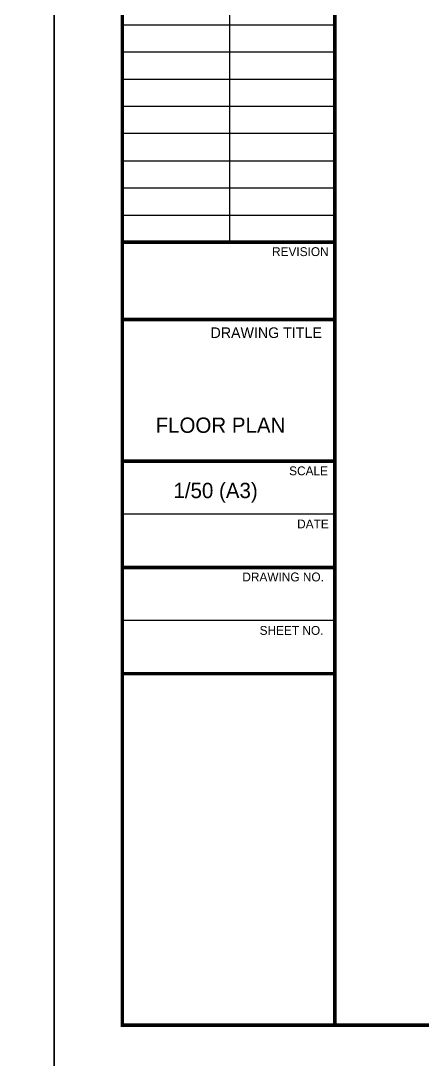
# Model space of a CAD drawing. Header units: millimetres. Extents: x -41292 to 298682, y -22072 to 33155.
# Drawn here: x 21046 to 23994, y 397 to 8011 of the extents above; entities that cross this region are included whole.
import ezdxf

# ---------------------------------------------------------------- set-up
doc = ezdxf.new("R2010")
doc.units = ezdxf.units.MM
doc.layers.add('기타', color=1, linetype='Continuous')
doc.styles.add('TITLE_BLOCK_01', font='', dxfattribs={"height": 2.5})
doc.styles.add('휴먼엑스포', font='')
doc.styles.get('TITLE_BLOCK_01').set_extended_font_data('AvantGarde Bk BT')
doc.styles.get('휴먼엑스포').set_extended_font_data('휴먼엑스포')

msp = doc.modelspace()

# ---------------------------------------------------------------- linework, layer by layer
for p, q in [((22573.43, 8972.4), (22573.43, 6388.89)), ((23345.95, 7978.74), (21789.27, 7978.74)), ((23345.95, 7978.74), (21789.27, 7978.74)), ((23345.95, 7780.01), (21789.27, 7780.01)), ((23345.95, 7780.01), (21789.27, 7780.01)), ((23345.95, 7581.28), (21789.27, 7581.28)), ((23345.95, 7581.28), (21789.27, 7581.28)), ((23345.95, 7382.55), (21789.27, 7382.55)), ((23345.95, 7382.55), (21789.27, 7382.55)), ((23345.95, 7183.81), (21789.27, 7183.81)), ((23345.95, 7183.81), (21789.27, 7183.81)), ((21789.27, 6985.08), (23345.95, 6985.08)), ((21789.27, 6786.35), (23345.95, 6786.35)), ((21789.27, 6587.62), (23345.95, 6587.62)), ((21789.27, 6587.62), (23345.95, 6587.62))]:
    msp.add_line(p, q)
at = {"const_width": 25.94}
msp.add_lwpolyline([(41789.27, 653.15), (21789.27, 653.15), (21789.27, 14503.15), (41789.27, 14503.15)], close=True, dxfattribs=at)
for points in [[(23345.95, 653.15), (23345.95, 14503.15)], [(23345.95, 6388.89), (21789.27, 6388.89)], [(23345.95, 5822.26), (21789.27, 5822.26)], [(23345.95, 4784.47), (21789.27, 4784.47)], [(23345.95, 4006.13), (21789.27, 4006.13)], [(23345.95, 3227.79), (21789.27, 3227.79)]]:
    msp.add_lwpolyline(points, dxfattribs=at)
for points in [[(23345.95, 4395.3), (21789.27, 4395.3)], [(23345.95, 3616.96), (21789.27, 3616.96)]]:
    msp.add_lwpolyline(points)
at = {"layer": '기타'}
for points in [[(21289.27, 153.15), (289.27, 153.15), (289.27, 15003.15), (21289.27, 15003.15)], [(42289.27, 153.15), (21289.27, 153.15), (21289.27, 15003.15), (42289.27, 15003.15)]]:
    msp.add_lwpolyline(points, close=True, dxfattribs=at)

# ---------------------------------------------------------------- texts
for s, height, style, p in [('REVISION', 64.862, 'TITLE_BLOCK_01', (22886.4, 6287.1)), ('REVISION', 64.862, 'TITLE_BLOCK_01', (22886.4, 6287.1)), ('DRAWING TITLE', 77.8339, 'TITLE_BLOCK_01', (22435.81, 5687.02)), ('FLOOR PLAN', 112.227, '휴먼엑스포', (22033.12, 4992.3)), ('SCALE', 64.862, 'TITLE_BLOCK_01', (23011.63, 4681.48)), (' 1/50 (A3)', 112.227, '휴먼엑스포', (22122.39, 4513.87)), ('DATE', 64.862, 'TITLE_BLOCK_01', (23070.31, 4292.43)), ('DRAWING NO.', 64.8616, 'TITLE_BLOCK_01', (22668.79, 3904)), ('SHEET NO.', 64.862, 'TITLE_BLOCK_01', (22795.42, 3512.54))]:
    msp.add_text(s, height=height, dxfattribs=dict(style=style)).set_placement(p)

doc.saveas('drawing.dxf')
